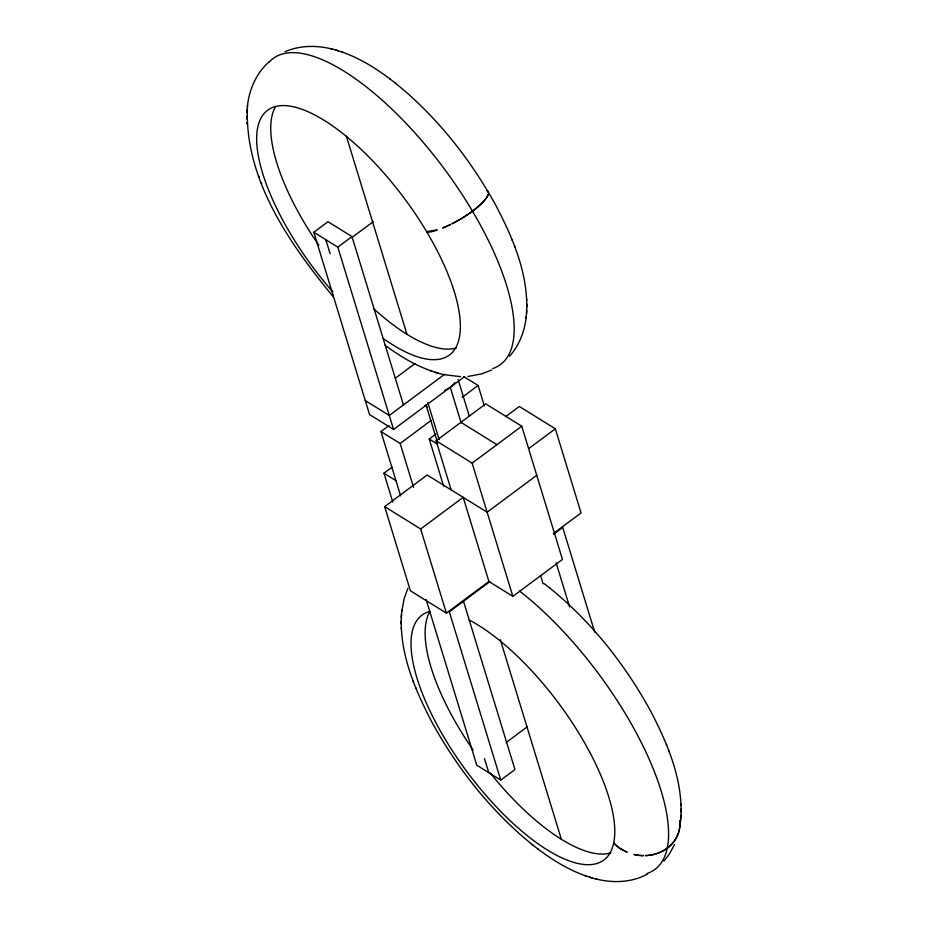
<?xml version="1.0" encoding="UTF-8"?>
<svg xmlns="http://www.w3.org/2000/svg" width="928" height="928" viewBox="0 0 928 928"><rect width="100%" height="100%" fill="white"/><g stroke="black" fill="none" stroke-linecap="round" stroke-linejoin="round"><path stroke-width="1.39" d="M246.802 115.988L246.79 119.086M246.894 112.764L247.092 109.608M401.163 620.89L401.151 623.987M401.256 617.665L401.453 614.498M526.744 310.335L526.547 313.502M526.837 307.11L526.849 304.013M681.106 815.236L680.908 818.392M681.198 812.012L681.21 808.914M247.382 106.65C249.04 89.865 256.209 73.254 268.981 61.944M401.743 611.552L404.237 598.398L407.833 588.329M509.611 356.213C519.344 345.239 524.784 330.936 526.257 316.448M247.532 105.038C243.472 178.002 289.165 243.217 333.442 296.995M401.894 609.94C397.81 649.728 414.12 688.193 432.193 722.692C457.829 769.138 491.457 811.675 532.846 845.072M526.106 318.06C530.19 278.272 513.88 239.807 495.807 205.308C470.171 158.862 436.543 116.325 395.154 82.928M680.618 821.35C684.098 782.084 667.998 744.256 650.168 710.21C624.532 663.752 590.904 621.226 549.515 587.83M674.528 844.573L669.297 854.154L663.972 861.114M464.452 376.745L393.576 429.478L369.576 414.584L313.826 232.267L328.002 221.711L352.002 236.605L403.46 404.91M313.826 232.267L337.827 247.15L352.002 236.605M351.666 237.707L373.207 221.676M395.374 378.183L415.036 363.544M444.825 374.135L389.284 415.454L365.284 400.56M400.594 495.807L380.956 431.566L388.983 425.592M380.956 431.566L400.154 443.48L431.114 420.454M462.063 397.416L478.117 385.48L484.404 406.058M443.642 486.144L429.246 439.048L435.789 434.188M392.799 502.141L383.96 473.21L391.987 467.236M451.136 489.868L436.125 440.777L485.738 403.866L521.745 426.207L562.472 559.445L512.859 596.344L488.859 581.462M384.668 506.642L420.662 528.983L463.2 497.35L488.917 581.496L446.391 613.13L410.396 590.8L384.668 506.642L427.193 475.008L487.142 512.198L536.755 475.287M505.54 416.73L519.332 406.464L555.338 428.806L581.056 512.952L553.471 533.472M436.125 440.777L472.132 463.107L521.745 426.207M528.902 448.468L555.338 428.806M489.81 581.67L449.314 611.796L500.772 780.1L514.947 769.556L463.49 601.251M553.459 534.331L562.716 527.44L594.767 632.281M506.027 742.597L527.568 726.578M647.57 874.014C631.852 882.667 612.782 883.305 595.672 878.886M452.18 223.671L453.804 222.836A38.118 9.408 -30.7 0 0 485.309 199.392L486.539 197.745A38.118 9.408 -30.7 0 0 488.29 194.196L488.186 194.033A38.118 10.243 -30.2 0 1 452.191 223.66M491.701 369.959L481.957 373.822L467.909 376.455M285.082 51.713C299.883 45.217 316.854 45.147 332.328 49.114M460.601 376.652L444.396 374.703M335.437 49.938L338.418 50.82M438.19 373.16L435.22 372.279M592.563 878.062L589.582 877.18M330.797 48.708C355.053 54.566 376.571 68.243 395.943 83.543M442.842 374.39C421.637 369.298 402.474 358.115 385.085 345.251M597.203 879.292C572.947 873.434 551.429 859.757 532.057 844.457M341.724 51.91L343.151 52.386M430.488 370.724L431.914 371.188M584.849 875.614L586.276 876.09M463.722 376.548L478.117 385.48M460.938 422.321L496.932 444.663M424.734 405.548L427.135 407.032M429.246 439.048L437.645 444.257M383.96 473.21L395.966 480.658M500.772 780.1L476.772 765.206L426.161 599.674M486.724 190.263L487.56 190.924M544.005 583.55L550.304 588.445M389.632 78.66L390.479 79.309M537.521 848.691L538.368 849.34M487.56 190.936L488.093 191.783M511.989 239.482L512.349 240.41M514.483 245.92L514.866 246.918M666.35 744.372L666.71 745.312M668.844 750.822L669.227 751.819M258.773 176.181L259.156 177.178M261.29 182.688L261.65 183.628M413.134 681.082L413.517 682.08M415.651 687.59L416.011 688.518M556.127 562.82L569.63 606.958M540.572 575.511L543.1 583.793M458.107 379.529L469.394 416.475M450.277 387.301L461.146 422.866M472.132 463.107L512.859 596.344M346.388 136.219L406.951 334.3M427.866 402.706L439.153 439.652M500.331 639.728L561.312 839.19M425.975 404.794L437.262 441.74M400.154 443.48L413.575 487.386M337.827 247.15L393.576 429.478M420.662 528.983L446.391 613.13M325.832 239.702L330.113 253.727M484.486 758.628L488.766 772.653M681.071 803.915L681.106 805.423M526.71 299.025L526.744 300.533M401.256 627.467L401.29 628.975M246.894 122.577L246.929 124.085M437.1 441.171A19.059 12.18 -17 0 1 436.856 439.373M454.79 382.696A19.059 12.18 -17 0 1 454.349 383.31M453.873 383.914A19.059 12.18 -17 0 1 444.802 390.41M332.85 291.926A152.494 57.234 53.4 0 1 274.978 106.662A152.494 57.234 53.4 0 1 442.482 261.476A152.494 57.234 53.4 0 1 383.194 338.465M492.745 368.555A190.611 71.549 53.4 0 0 476.969 218.892L472.445 211.097A190.611 71.549 53.4 0 0 269.108 62.199M486.98 190.704A38.118 9.408 -30.7 0 1 488.267 192.084M456.448 347.988A152.494 57.234 53.4 0 1 425.012 343.754L420.662 341.817A152.494 57.234 53.4 0 1 373.601 308.583M318.768 245.189A152.494 57.234 53.4 0 1 275.094 107.416M469.278 620.043A152.494 57.234 53.4 0 1 614.394 823.6A152.494 57.234 53.4 0 1 485.866 795.284A152.494 57.234 53.4 0 1 429.989 611.39M651.514 871.566A190.611 71.549 53.4 0 0 667.232 848.227L667.998 843.714A190.611 71.549 53.4 0 0 519.448 590.997M650.458 872.1A190.611 71.549 53.4 0 1 647.106 873.445M610.81 852.89A152.494 57.234 53.4 0 1 490.274 773.047M473.129 750.091A152.494 57.234 53.4 0 1 429.467 612.318M613.663 842.96L619.08 847.972L627.166 852.206A38.118 33.547 12 0 1 613.663 842.96M634.265 854.514L634.253 854.607A38.118 33.257 9.7 0 0 643.533 855.628A38.118 33.547 12 0 1 634.265 854.514M679.806 820.63L679.795 820.723A38.118 33.547 12 0 1 679.493 828.866L678.728 832.068A38.118 33.547 12 0 1 647.234 855.5L645.378 855.604A38.118 33.257 9.7 0 0 679.795 820.723M436.833 229.924L426.602 231.652L426.961 232.278A38.118 9.408 -30.7 0 0 437.007 230.214L436.833 229.924M450.567 224.495L450.556 224.472A38.118 10.243 -30.2 0 1 442.656 227.894L442.749 228.079A38.118 9.408 -30.7 0 0 450.567 224.495"/></g></svg>
